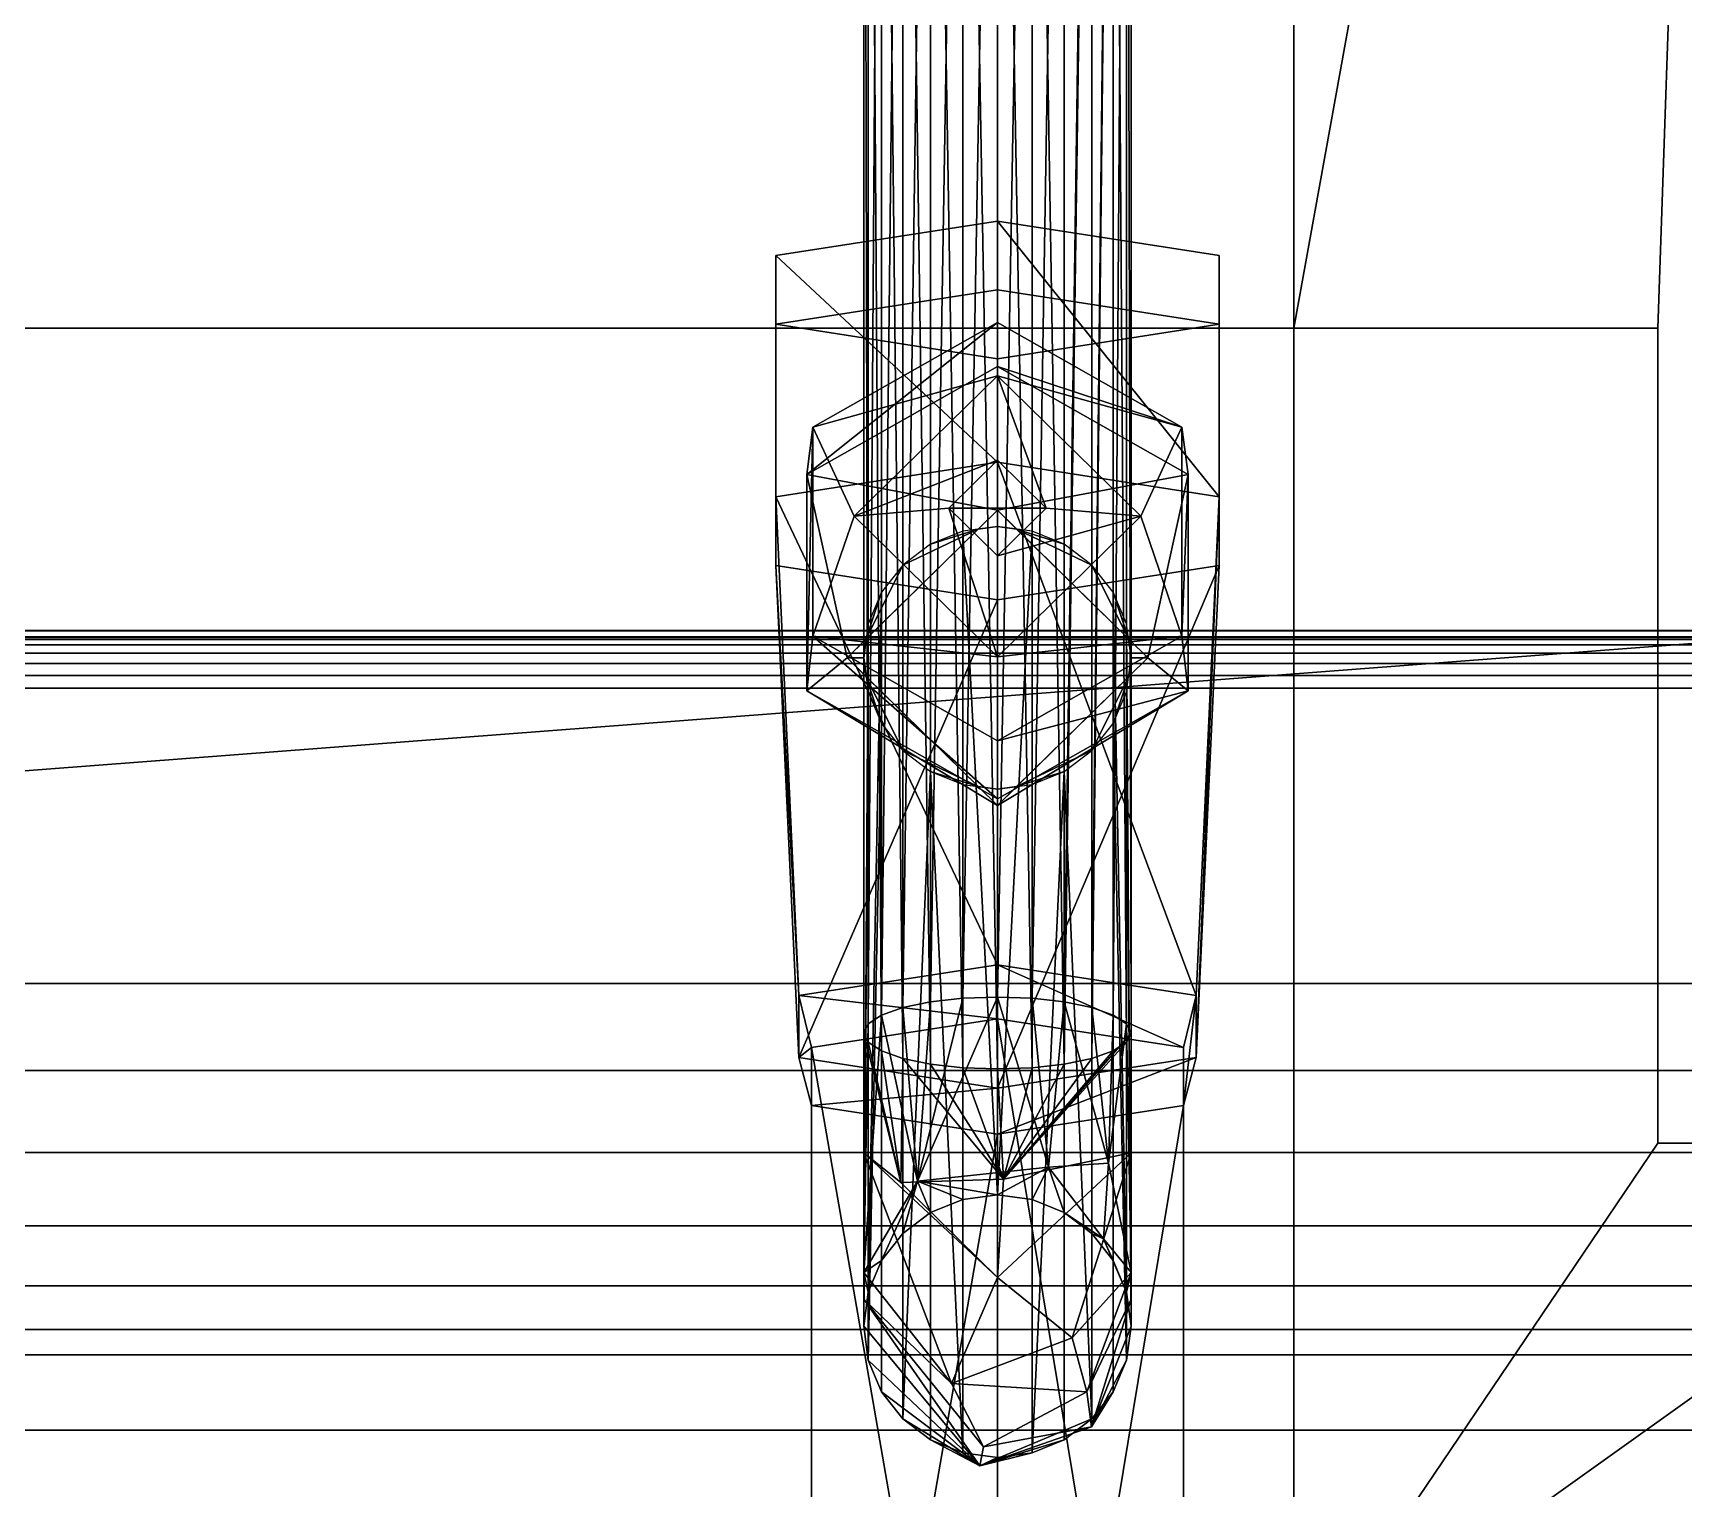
# Model space of a CAD drawing. Extents: x -1 to 344, y -669 to 1.
# Drawn here: x 268.15 to 316.29, y -601.83 to -559.37 of the extents above; entities that cross this region are included whole.
import ezdxf

# ---------------------------------------------------------------- set-up
doc = ezdxf.new("R2010")
doc.units = 0
for name, color, linetype in [('IQ_200_2D', 1, 'Continuous'), ('IQ_200_3D', 1, 'Continuous'), ('IQ_BLACK_3D', 250, 'Continuous')]:
    doc.layers.add(name, color=color, linetype=linetype)

msp = doc.modelspace()

# ---------------------------------------------------------------- linework, layer by layer
at = {"layer": 'IQ_200_2D', "transparency": 33554582}
msp.add_line((343, -576.82), (0, -576.82), dxfattribs=at)

# ---------------------------------------------------------------- meshes
at = {"layer": 'IQ_200_3D', "transparency": 33554582}
mesh = msp.add_polyface(dxfattribs=at)
corners = [(326.901, -576.798, 1361.021), (326.901, -120.903, 1407.885), (321.5, -120.903, 1407.885), (321.5, -576.798, 1361.021), (16.1, -120.903, 1407.885), (16.1, -576.798, 1361.021), (21.5, -576.798, 1361.021), (21.5, -120.903, 1407.885)]
mesh.append_faces([[corners[k] for k in face] for face in [(0, 1, 2, 3), (6, 7, 4, 5)]])
mesh = msp.add_polyface(dxfattribs=at)
corners = [(321.5, -128.486, 1361.021), (21.5, -128.486, 1361.021), (21.5, -576.798, 1361.021), (321.5, -576.798, 1361.021)]
mesh.append_faces([[corners[k] for k in face] for face in [(0, 1, 2, 3)]])
mesh = msp.add_polyface(dxfattribs=at)
corners = [(326.901, -600.123, 1226.902), (16.1, -600.123, 1226.902), (16.1, -444.588, 1226.902), (326.901, -444.588, 1226.902)]
mesh.append_faces([[corners[k] for k in face] for face in [(0, 1, 2, 3)]])
mesh = msp.add_polyface(dxfattribs=at)
corners = [(304.914, -465.63, 995.377), (38.086, -465.63, 995.377), (38.086, -567.978, 995.377), (304.914, -567.978, 995.377)]
mesh.append_faces([[corners[k] for k in face] for face in [(0, 1, 2, 3)]])
mesh = msp.add_polyface(dxfattribs=at)
corners = [(304.914, -567.978, 995.377), (304.914, -567.978, 996.977), (304.914, -465.63, 996.977), (304.914, -465.63, 995.377)]
mesh.append_faces([[corners[k] for k in face] for face in [(0, 1, 2, 3)]])
mesh = msp.add_polyface(dxfattribs=at)
corners = [(292.375, -531.588, 1159.79), (292.507, -531.316, 1158.817), (292.897, -531.063, 1157.912), (293.517, -530.846, 1157.134), (294.325, -530.679, 1156.537), (295.265, -530.574, 1156.161), (296.275, -530.539, 1156.033), (297.284, -530.574, 1156.161), (298.225, -530.679, 1156.537), (299.032, -530.846, 1157.134), (299.652, -531.063, 1157.912), (300.042, -531.316, 1158.817), (300.175, -531.588, 1159.79), (300.175, -588.536, 1143.88), (300.042, -588.264, 1142.908), (299.652, -588.011, 1142.002), (299.032, -587.794, 1141.224), (298.225, -587.627, 1140.627), (297.284, -587.522, 1140.252), (296.275, -587.486, 1140.124), (295.265, -587.522, 1140.252), (294.325, -587.627, 1140.627), (293.517, -587.794, 1141.224), (292.897, -588.011, 1142.002), (292.507, -588.264, 1142.908), (292.375, -588.536, 1143.88)]
mesh.append_faces([[corners[k] for k in face] for face in [(1, 24, 25, 0)]], dxfattribs={"vtx0": -1})
mesh.append_faces([[corners[k] for k in face] for face in [(15, 11, 14), (7, 19, 6), (9, 17, 8), (19, 7, 18), (22, 4, 21), (3, 23, 2), (20, 6, 19)]], dxfattribs={"vtx0": -1, "vtx1": -1})
mesh.append_faces([[corners[k] for k in face] for face in [(9, 16, 17), (8, 17, 18), (15, 10, 11), (5, 20, 21), (2, 23, 24), (21, 4, 5)]], dxfattribs={"vtx0": -1, "vtx2": -1})
mesh.append_faces([[corners[k] for k in face] for face in [(15, 16, 10), (7, 8, 18), (9, 10, 16), (22, 23, 3), (5, 6, 20), (1, 2, 24), (3, 4, 22)]], dxfattribs={"vtx1": -1, "vtx2": -1})
mesh.append_faces([[corners[k] for k in face] for face in [(12, 13, 14, 11)]], dxfattribs={"vtx2": -1})
mesh = msp.add_polyface(dxfattribs=at)
corners = [(300.175, -531.588, 1159.79), (300.042, -531.86, 1160.762), (299.652, -532.113, 1161.668), (299.032, -532.33, 1162.446), (298.225, -532.497, 1163.043), (297.284, -532.602, 1163.418), (296.275, -532.637, 1163.546), (295.265, -532.602, 1163.418), (294.325, -532.497, 1163.043), (293.517, -532.33, 1162.446), (292.897, -532.113, 1161.668), (292.507, -531.86, 1160.762), (292.375, -531.588, 1159.79), (292.375, -588.536, 1143.88), (292.507, -588.807, 1144.852), (292.897, -589.06, 1145.758), (293.517, -589.278, 1146.536), (294.325, -589.444, 1147.133), (295.265, -589.549, 1147.508), (296.275, -589.585, 1147.636), (297.284, -589.549, 1147.508), (298.225, -589.444, 1147.133), (299.032, -589.278, 1146.536), (299.652, -589.06, 1145.758), (300.042, -588.807, 1144.852), (300.175, -588.536, 1143.88)]
mesh.append_faces([[corners[k] for k in face] for face in [(1, 25, 0)]], dxfattribs={"vtx0": -1})
mesh.append_faces([[corners[k] for k in face] for face in [(15, 11, 14), (7, 19, 6), (9, 17, 8), (19, 7, 18), (3, 22, 2), (20, 6, 19)]], dxfattribs={"vtx0": -1, "vtx1": -1})
mesh.append_faces([[corners[k] for k in face] for face in [(10, 15, 16), (9, 16, 17), (15, 10, 11), (21, 4, 5)]], dxfattribs={"vtx0": -1, "vtx2": -1})
mesh.append_faces([[corners[k] for k in face] for face in [(17, 18, 8), (11, 12, 14), (7, 8, 18), (9, 10, 16), (21, 22, 3), (20, 21, 5), (24, 25, 1), (23, 24, 2), (22, 23, 2), (5, 6, 20), (1, 2, 24), (3, 4, 21)]], dxfattribs={"vtx1": -1, "vtx2": -1})
mesh.append_faces([[corners[k] for k in face] for face in [(12, 13, 14)]], dxfattribs={"vtx2": -1})
mesh = msp.add_polyface(dxfattribs=at)
corners = [(38.086, -602.51, 996.977), (304.914, -602.51, 996.977), (304.914, -567.978, 996.977), (38.086, -567.978, 996.977)]
mesh.append_faces([[corners[k] for k in face] for face in [(0, 1, 2, 3)]])
mesh = msp.add_polyface(dxfattribs=at)
corners = [(38.086, -567.978, 995.377), (38.086, -567.978, 996.977), (304.914, -567.978, 996.977), (304.914, -567.978, 995.377)]
mesh.append_faces([[corners[k] for k in face] for face in [(0, 1, 2, 3)]])
mesh = msp.add_polyface(dxfattribs=at)
corners = [(296.275, -567.819, 1012.027), (290.894, -570.868, 1011.435), (290.894, -576.967, 1010.249), (296.275, -580.017, 1009.656), (296.275, -581.704, 1017.241), (290.713, -578.552, 1017.854), (290.713, -572.248, 1019.079), (296.275, -569.096, 1019.692)]
mesh.append_faces([[corners[k] for k in face] for face in [(6, 1, 5)]], dxfattribs={"vtx0": -1, "vtx1": -1})
mesh.append_faces([[corners[k] for k in face] for face in [(5, 1, 2)]], dxfattribs={"vtx0": -1, "vtx2": -1})
mesh.append_faces([[corners[k] for k in face] for face in [(4, 5, 2), (0, 1, 6)]], dxfattribs={"vtx1": -1, "vtx2": -1})
mesh.append_faces([[corners[k] for k in face] for face in [(2, 3, 4), (6, 7, 0)]], dxfattribs={"vtx2": -1})
mesh = msp.add_polyface(dxfattribs=at)
corners = [(296.275, -569.366, 1009.32), (292.097, -573.467, 1008.523), (296.275, -577.568, 1007.726), (296.275, -580.017, 1009.656), (290.894, -576.967, 1010.249), (290.894, -570.868, 1011.435), (296.275, -567.819, 1012.027)]
mesh.append_faces([[corners[k] for k in face] for face in [(2, 4, 1), (5, 1, 4)]], dxfattribs={"vtx0": -1, "vtx1": -1})
mesh.append_faces([[corners[k] for k in face] for face in [(0, 1, 5)]], dxfattribs={"vtx1": -1, "vtx2": -1})
mesh.append_faces([[corners[k] for k in face] for face in [(2, 3, 4), (5, 6, 0)]], dxfattribs={"vtx2": -1})
mesh = msp.add_polyface(dxfattribs=at)
corners = [(296.275, -577.568, 1007.726), (300.452, -573.467, 1008.523), (296.275, -569.366, 1009.32), (296.275, -567.819, 1012.027), (301.655, -570.868, 1011.435), (301.655, -576.967, 1010.249), (296.275, -580.017, 1009.656)]
mesh.append_faces([[corners[k] for k in face] for face in [(2, 4, 1), (5, 1, 4)]], dxfattribs={"vtx0": -1, "vtx1": -1})
mesh.append_faces([[corners[k] for k in face] for face in [(0, 1, 5)]], dxfattribs={"vtx1": -1, "vtx2": -1})
mesh.append_faces([[corners[k] for k in face] for face in [(2, 3, 4), (5, 6, 0)]], dxfattribs={"vtx2": -1})
mesh = msp.add_polyface(dxfattribs=at)
corners = [(296.275, -580.017, 1009.656), (301.655, -576.967, 1010.249), (301.655, -570.868, 1011.435), (296.275, -567.819, 1012.027), (296.275, -569.096, 1019.692), (301.836, -572.248, 1019.079), (301.836, -578.552, 1017.854), (296.275, -581.704, 1017.241)]
mesh.append_faces([[corners[k] for k in face] for face in [(6, 1, 5)]], dxfattribs={"vtx0": -1, "vtx1": -1})
mesh.append_faces([[corners[k] for k in face] for face in [(5, 1, 2)]], dxfattribs={"vtx0": -1, "vtx2": -1})
mesh.append_faces([[corners[k] for k in face] for face in [(4, 5, 2), (0, 1, 6)]], dxfattribs={"vtx1": -1, "vtx2": -1})
mesh.append_faces([[corners[k] for k in face] for face in [(2, 3, 4), (6, 7, 0)]], dxfattribs={"vtx2": -1})
mesh = msp.add_polyface(dxfattribs=at)
corners = [(296.275, -569.096, 1019.692), (290.713, -572.248, 1019.079), (290.713, -578.552, 1017.854), (296.275, -581.704, 1017.241), (296.275, -581.9, 1028.917), (291.888, -577.594, 1029.754), (296.275, -573.288, 1030.591)]
mesh.append_faces([[corners[k] for k in face] for face in [(4, 2, 3)]], dxfattribs={"vtx0": -1})
mesh.append_faces([[corners[k] for k in face] for face in [(2, 4, 5), (5, 1, 2)]], dxfattribs={"vtx0": -1, "vtx2": -1})
mesh.append_faces([[corners[k] for k in face] for face in [(0, 1, 6)]], dxfattribs={"vtx1": -1})
mesh.append_faces([[corners[k] for k in face] for face in [(5, 6, 1)]], dxfattribs={"vtx1": -1, "vtx2": -1})
mesh = msp.add_polyface(dxfattribs=at)
corners = [(296.275, -571.834, 1007.557), (294.856, -573.227, 1007.286), (296.275, -574.619, 1007.015), (296.275, -577.568, 1007.726), (292.097, -573.467, 1008.523), (296.275, -569.366, 1009.32)]
mesh.append_faces([[corners[k] for k in face] for face in [(1, 3, 4), (4, 0, 1)]], dxfattribs={"vtx0": -1, "vtx2": -1})
mesh.append_faces([[corners[k] for k in face] for face in [(2, 3, 1)]], dxfattribs={"vtx1": -1})
mesh.append_faces([[corners[k] for k in face] for face in [(4, 5, 0)]], dxfattribs={"vtx2": -1})
mesh = msp.add_polyface(dxfattribs=at)
corners = [(296.275, -581.704, 1017.241), (301.836, -578.552, 1017.854), (301.836, -572.248, 1019.079), (296.275, -569.096, 1019.692), (296.275, -573.288, 1030.591), (300.661, -577.594, 1029.754), (296.275, -581.9, 1028.917)]
mesh.append_faces([[corners[k] for k in face] for face in [(4, 2, 3)]], dxfattribs={"vtx0": -1})
mesh.append_faces([[corners[k] for k in face] for face in [(2, 4, 5), (5, 1, 2)]], dxfattribs={"vtx0": -1, "vtx2": -1})
mesh.append_faces([[corners[k] for k in face] for face in [(0, 1, 6)]], dxfattribs={"vtx1": -1})
mesh.append_faces([[corners[k] for k in face] for face in [(5, 6, 1)]], dxfattribs={"vtx1": -1, "vtx2": -1})
mesh = msp.add_polyface(dxfattribs=at)
corners = [(296.275, -574.619, 1007.015), (297.693, -573.227, 1007.286), (296.275, -571.834, 1007.557), (296.275, -569.366, 1009.32), (300.452, -573.467, 1008.523), (296.275, -577.568, 1007.726)]
mesh.append_faces([[corners[k] for k in face] for face in [(1, 3, 4), (4, 0, 1)]], dxfattribs={"vtx0": -1, "vtx2": -1})
mesh.append_faces([[corners[k] for k in face] for face in [(2, 3, 1)]], dxfattribs={"vtx1": -1})
mesh.append_faces([[corners[k] for k in face] for face in [(4, 5, 0)]], dxfattribs={"vtx2": -1})
mesh = msp.add_polyface(dxfattribs=at)
corners = [(296.275, -571.834, 1007.557), (296.275, -573.227, 1007.286), (296.275, -574.619, 1007.015), (294.856, -573.227, 1007.286)]
mesh.append_faces([[corners[k] for k in face] for face in [(2, 3, 1), (0, 1, 3)]], dxfattribs={"vtx1": -1})
mesh = msp.add_polyface(dxfattribs=at)
corners = [(296.275, -573.227, 1007.286), (296.275, -571.834, 1007.557), (297.693, -573.227, 1007.286), (296.275, -574.619, 1007.015)]
mesh.append_faces([[corners[k] for k in face] for face in [(3, 0, 2), (1, 2, 0)]], dxfattribs={"vtx1": -1})
mesh = msp.add_polyface(dxfattribs=at)
corners = [(296.275, -573.288, 1030.591), (291.888, -577.594, 1029.754), (296.275, -581.9, 1028.917), (296.275, -581.422, 1029.01), (295.265, -581.292, 1029.035), (294.325, -580.909, 1029.109), (293.517, -580.301, 1029.228), (292.897, -579.508, 1029.382), (292.507, -578.585, 1029.561), (292.375, -577.594, 1029.754), (292.507, -576.603, 1029.946), (292.897, -575.68, 1030.126), (293.517, -574.887, 1030.28), (294.325, -574.279, 1030.398), (295.265, -573.896, 1030.473), (296.275, -573.766, 1030.498), (295.714, -581.35, 1029.024), (292.448, -578.144, 1029.647), (292.448, -577.044, 1029.861), (295.714, -573.838, 1030.484)]
mesh.append_faces([[corners[k] for k in face] for face in [(19, 15, 0), (16, 2, 3)]])
mesh.append_faces([[corners[k] for k in face] for face in [(7, 17, 8), (1, 9, 18)]], dxfattribs={"vtx0": -1})
mesh.append_faces([[corners[k] for k in face] for face in [(11, 18, 12), (12, 19, 13)]], dxfattribs={"vtx0": -1, "vtx1": -1})
mesh.append_faces([[corners[k] for k in face] for face in [(17, 7, 6), (12, 18, 19)]], dxfattribs={"vtx0": -1, "vtx2": -1})
mesh.append_faces([[corners[k] for k in face] for face in [(17, 9, 1), (10, 18, 11)]], dxfattribs={"vtx1": -1})
mesh.append_faces([[corners[k] for k in face] for face in [(6, 5, 16), (16, 17, 6)]], dxfattribs={"vtx1": -1, "vtx2": -1})
mesh.append_faces([[corners[k] for k in face] for face in [(5, 4, 16), (19, 14, 13)]], dxfattribs={"vtx2": -1})
mesh = msp.add_polyface(dxfattribs=at)
corners = [(296.275, -581.9, 1028.917), (300.661, -577.594, 1029.754), (296.275, -573.288, 1030.591), (296.275, -573.766, 1030.498), (297.284, -573.896, 1030.473), (298.225, -574.279, 1030.398), (299.032, -574.887, 1030.28), (299.652, -575.68, 1030.126), (300.042, -576.603, 1029.946), (300.175, -577.594, 1029.754), (300.042, -578.585, 1029.561), (299.652, -579.508, 1029.382), (299.032, -580.301, 1029.228), (298.225, -580.909, 1029.109), (297.284, -581.292, 1029.035), (296.275, -581.422, 1029.01), (296.835, -573.838, 1030.484), (300.101, -577.044, 1029.861), (300.101, -578.144, 1029.647), (296.835, -581.35, 1029.024)]
mesh.append_faces([[corners[k] for k in face] for face in [(16, 2, 3), (19, 15, 0)]])
mesh.append_faces([[corners[k] for k in face] for face in [(1, 9, 18), (13, 19, 14), (7, 17, 8)]], dxfattribs={"vtx0": -1})
mesh.append_faces([[corners[k] for k in face] for face in [(11, 18, 12), (12, 19, 13), (17, 6, 16), (5, 16, 6), (6, 17, 7)]], dxfattribs={"vtx0": -1, "vtx1": -1})
mesh.append_faces([[corners[k] for k in face] for face in [(12, 18, 19)]], dxfattribs={"vtx0": -1, "vtx2": -1})
mesh.append_faces([[corners[k] for k in face] for face in [(17, 9, 1), (10, 18, 11)]], dxfattribs={"vtx1": -1})
mesh.append_faces([[corners[k] for k in face] for face in [(5, 4, 16)]], dxfattribs={"vtx2": -1})
mesh = msp.add_polyface(dxfattribs=at)
corners = [(292.375, -597.086, 1130.033), (292.507, -596.095, 1130.225), (292.897, -595.172, 1130.405), (293.517, -594.379, 1130.559), (294.325, -593.771, 1130.677), (295.265, -593.388, 1130.751), (296.275, -593.258, 1130.777), (297.284, -593.388, 1130.751), (298.225, -593.771, 1130.677), (299.032, -594.379, 1130.559), (299.652, -595.172, 1130.405), (300.042, -596.095, 1130.225), (300.175, -597.086, 1130.033), (300.175, -577.594, 1029.754), (300.042, -576.603, 1029.946), (299.652, -575.68, 1030.126), (299.032, -574.887, 1030.28), (298.225, -574.279, 1030.398), (297.284, -573.896, 1030.473), (296.275, -573.766, 1030.498), (295.265, -573.896, 1030.473), (294.325, -574.279, 1030.398), (293.517, -574.887, 1030.28), (292.897, -575.68, 1030.126), (292.507, -576.603, 1029.946), (292.375, -577.594, 1029.754)]
mesh.append_faces([[corners[k] for k in face] for face in [(20, 6, 19)]], dxfattribs={"vtx0": -1, "vtx1": -1})
mesh.append_faces([[corners[k] for k in face] for face in [(9, 16, 17, 8), (10, 15, 16, 9), (15, 10, 11), (6, 18, 19), (18, 6, 7), (5, 20, 21, 4), (20, 5, 6), (24, 0, 1)]], dxfattribs={"vtx0": -1, "vtx2": -1})
mesh.append_faces([[corners[k] for k in face] for face in [(13, 14, 12)]], dxfattribs={"vtx1": -1})
mesh.append_faces([[corners[k] for k in face] for face in [(14, 15, 11), (11, 12, 14), (23, 24, 1), (1, 2, 23)]], dxfattribs={"vtx1": -1, "vtx2": -1})
mesh.append_faces([[corners[k] for k in face] for face in [(17, 18, 7, 8), (21, 22, 3, 4), (22, 23, 2, 3)]], dxfattribs={"vtx1": -1, "vtx3": -1})
mesh.append_faces([[corners[k] for k in face] for face in [(24, 25, 0)]], dxfattribs={"vtx2": -1})
mesh = msp.add_polyface(dxfattribs=at)
corners = [(0, -578.478, 1361.612), (343, -578.478, 1361.612), (342.996, -578.109, 1361.566), (342.984, -577.762, 1361.43), (342.965, -577.459, 1361.213), (342.94, -577.219, 1360.928), (342.91, -577.057, 1360.592), (342.878, -576.983, 1360.227), (342.845, -577, 1359.855), (0.155, -577, 1359.855), (0.122, -576.983, 1360.227), (0.09, -577.057, 1360.592), (0.06, -577.219, 1360.928), (0.035, -577.459, 1361.213), (0.016, -577.762, 1361.43), (0.004, -578.109, 1361.566)]
mesh.append_faces([[corners[k] for k in face] for face in [(2, 15, 0, 1)]], dxfattribs={"vtx0": -1})
mesh.append_faces([[corners[k] for k in face] for face in [(7, 10, 11, 6), (6, 11, 12, 5), (5, 12, 13, 4), (4, 13, 14, 3), (3, 14, 15, 2)]], dxfattribs={"vtx0": -1, "vtx2": -1})
mesh.append_faces([[corners[k] for k in face] for face in [(8, 9, 10, 7)]], dxfattribs={"vtx2": -1})
mesh = msp.add_polyface(dxfattribs=at)
corners = [(11.897, -600.123, 1226.902), (0.155, -577, 1359.855), (342.845, -577, 1359.855), (331.103, -600.123, 1226.902)]
mesh.append_faces([[corners[k] for k in face] for face in [(0, 1, 2, 3)]])
mesh = msp.add_polyface(dxfattribs=at)
corners = [(326.901, -600.123, 1226.902), (326.901, -576.798, 1361.021), (321.5, -576.798, 1361.021), (21.5, -576.798, 1361.021), (16.1, -576.798, 1361.021), (16.1, -600.123, 1226.902)]
mesh.append_faces([[corners[k] for k in face] for face in [(0, 1, 2, 5), (3, 4, 5, 2)]], dxfattribs={"vtx2": -1})
mesh = msp.add_polyface(dxfattribs=at)
corners = [(300.175, -597.086, 1130.033), (300.042, -598.077, 1129.84), (299.652, -599, 1129.661), (299.032, -599.793, 1129.506), (298.225, -600.402, 1129.388), (297.284, -600.784, 1129.314), (296.275, -600.915, 1129.289), (295.265, -600.784, 1129.314), (294.325, -600.402, 1129.388), (293.517, -599.793, 1129.506), (292.897, -599, 1129.661), (292.507, -598.077, 1129.84), (292.375, -597.086, 1130.033), (292.375, -577.594, 1029.754), (292.507, -578.585, 1029.561), (292.897, -579.508, 1029.382), (293.517, -580.301, 1029.228), (294.325, -580.909, 1029.109), (295.265, -581.292, 1029.035), (296.275, -581.422, 1029.01), (297.284, -581.292, 1029.035), (298.225, -580.909, 1029.109), (299.032, -580.301, 1029.228), (299.652, -579.508, 1029.382), (300.042, -578.585, 1029.561), (300.175, -577.594, 1029.754)]
mesh.append_faces([[corners[k] for k in face] for face in [(9, 17, 8)]], dxfattribs={"vtx0": -1, "vtx1": -1})
mesh.append_faces([[corners[k] for k in face] for face in [(10, 15, 16, 9), (15, 10, 11), (20, 5, 6, 19), (21, 4, 5), (21, 3, 4), (24, 0, 1)]], dxfattribs={"vtx0": -1, "vtx2": -1})
mesh.append_faces([[corners[k] for k in face] for face in [(13, 14, 12)]], dxfattribs={"vtx1": -1})
mesh.append_faces([[corners[k] for k in face] for face in [(14, 15, 11), (17, 18, 7), (16, 17, 9), (11, 12, 14), (7, 8, 17), (21, 22, 3), (20, 21, 5), (23, 24, 1), (1, 2, 23)]], dxfattribs={"vtx1": -1, "vtx2": -1})
mesh.append_faces([[corners[k] for k in face] for face in [(18, 19, 6, 7), (22, 23, 2, 3)]], dxfattribs={"vtx1": -1, "vtx3": -1})
mesh.append_faces([[corners[k] for k in face] for face in [(24, 25, 0)]], dxfattribs={"vtx2": -1})
mesh = msp.add_polyface(dxfattribs=at)
corners = [(0, -578.478, 1361.612), (0, -587.088, 1361.612), (343, -587.088, 1361.612), (343, -578.478, 1361.612)]
mesh.append_faces([[corners[k] for k in face] for face in [(0, 1, 2, 3)]])
mesh = msp.add_polyface(dxfattribs=at)
corners = [(343, -587.088, 1361.612), (0, -587.088, 1361.612), (0.026, -589.625, 1361.316), (0.103, -592.024, 1360.442), (0.227, -594.158, 1359.039), (0.391, -595.911, 1357.182), (0.587, -597.188, 1354.97), (0.803, -597.921, 1352.524), (342.197, -597.921, 1352.524), (342.413, -597.188, 1354.97), (342.609, -595.911, 1357.182), (342.773, -594.158, 1359.039), (342.897, -592.024, 1360.442), (342.974, -589.625, 1361.316)]
mesh.append_faces([[corners[k] for k in face] for face in [(9, 6, 7, 8)]], dxfattribs={"vtx0": -1})
mesh.append_faces([[corners[k] for k in face] for face in [(13, 2, 3, 12), (4, 11, 12, 3), (10, 5, 6, 9), (5, 10, 11, 4)]], dxfattribs={"vtx0": -1, "vtx2": -1})
mesh.append_faces([[corners[k] for k in face] for face in [(0, 1, 2, 13)]], dxfattribs={"vtx2": -1})
mesh = msp.add_polyface(dxfattribs=at)
corners = [(292.375, -588.536, 1143.88), (292.507, -588.264, 1142.908), (292.897, -588.011, 1142.002), (293.517, -587.794, 1141.224), (294.325, -587.627, 1140.627), (295.265, -587.522, 1140.252), (296.275, -587.486, 1140.124), (297.284, -587.522, 1140.252), (298.225, -587.627, 1140.627), (299.032, -587.794, 1141.224), (299.652, -588.011, 1142.002), (300.042, -588.264, 1142.908), (300.175, -588.536, 1143.88), (300.175, -595.517, 1138.627), (300.175, -597.086, 1130.033), (300.042, -596.095, 1130.225), (299.652, -595.172, 1130.405), (299.032, -594.379, 1130.559), (298.225, -593.771, 1130.677), (297.284, -593.388, 1130.751), (296.275, -593.258, 1130.777), (295.265, -593.388, 1130.751), (294.325, -593.771, 1130.677), (293.517, -594.379, 1130.559), (292.897, -595.172, 1130.405), (292.507, -596.095, 1130.225), (292.375, -597.086, 1130.033), (292.375, -595.517, 1138.627), (297.767, -592.451, 1136.734), (293.941, -592.858, 1136.985), (299.517, -592.328, 1139.207), (299.369, -594.538, 1135.051)]
mesh.append_faces([[corners[k] for k in face] for face in [(15, 13, 14)]], dxfattribs={"vtx0": -1})
mesh.append_faces([[corners[k] for k in face] for face in [(20, 28, 19), (8, 28, 7), (7, 28, 6), (9, 30, 8), (22, 29, 21)]], dxfattribs={"vtx0": -1, "vtx1": -1})
mesh.append_faces([[corners[k] for k in face] for face in [(30, 28, 8), (13, 31, 30), (30, 11, 13), (28, 29, 6), (31, 18, 28), (29, 27, 2), (13, 15, 31), (28, 30, 31), (28, 20, 29), (29, 24, 27)]], dxfattribs={"vtx0": -1, "vtx1": -1, "vtx2": -1})
mesh.append_faces([[corners[k] for k in face] for face in [(30, 10, 11), (30, 9, 10), (29, 4, 5), (27, 1, 2), (29, 5, 6), (31, 16, 17), (28, 18, 19), (31, 15, 16), (31, 17, 18), (29, 20, 21)]], dxfattribs={"vtx0": -1, "vtx2": -1})
mesh.append_faces([[corners[k] for k in face] for face in [(0, 1, 27), (26, 27, 25)]], dxfattribs={"vtx1": -1})
mesh.append_faces([[corners[k] for k in face] for face in [(2, 3, 29), (3, 4, 29), (22, 23, 29), (23, 24, 29), (24, 25, 27)]], dxfattribs={"vtx1": -1, "vtx2": -1})
mesh.append_faces([[corners[k] for k in face] for face in [(11, 12, 13)]], dxfattribs={"vtx2": -1})
mesh = msp.add_polyface(dxfattribs=at)
corners = [(300.175, -588.536, 1143.88), (300.042, -588.807, 1144.852), (299.652, -589.06, 1145.758), (299.032, -589.278, 1146.536), (298.225, -589.444, 1147.133), (297.284, -589.549, 1147.508), (296.275, -589.585, 1147.636), (295.265, -589.549, 1147.508), (294.325, -589.444, 1147.133), (293.517, -589.278, 1146.536), (292.897, -589.06, 1145.758), (292.507, -588.807, 1144.852), (292.375, -588.536, 1143.88), (292.375, -595.517, 1138.627), (292.375, -597.086, 1130.033), (292.507, -598.077, 1129.84), (292.897, -599, 1129.661), (293.517, -599.793, 1129.506), (294.325, -600.402, 1129.388), (295.265, -600.784, 1129.314), (296.275, -600.915, 1129.289), (297.284, -600.784, 1129.314), (298.225, -600.402, 1129.388), (299.032, -599.793, 1129.506), (299.652, -599, 1129.661), (300.042, -598.077, 1129.84), (300.175, -597.086, 1130.033), (300.175, -595.517, 1138.627), (296.275, -595.669, 1144.382), (295.868, -600.603, 1136.583), (296.454, -592.802, 1146.34), (295.76, -601.159, 1132.969), (300.175, -596.302, 1134.33), (299.016, -600.024, 1133.616), (292.375, -592.026, 1141.253), (293.456, -592.899, 1144.905), (298.884, -599.002, 1138.188), (294.934, -598.759, 1140.345), (298.456, -597.428, 1141.548), (300.175, -592.026, 1141.253), (292.375, -596.302, 1134.33)]
mesh.append_faces([[corners[k] for k in face] for face in [(8, 30, 7), (12, 35, 11), (11, 35, 10), (7, 30, 6), (3, 30, 2), (1, 30, 0), (21, 31, 20), (34, 35, 12), (15, 31, 14), (18, 31, 17), (0, 30, 39)]], dxfattribs={"vtx0": -1, "vtx1": -1})
mesh.append_faces([[corners[k] for k in face] for face in [(35, 34, 28), (39, 28, 38), (37, 40, 29), (37, 29, 36), (38, 36, 27), (34, 37, 28), (28, 37, 38), (40, 31, 29), (33, 29, 31), (33, 32, 36), (31, 23, 33), (36, 38, 37), (35, 30, 9), (28, 30, 35), (33, 36, 29), (30, 28, 39)]], dxfattribs={"vtx0": -1, "vtx1": -1, "vtx2": -1})
mesh.append_faces([[corners[k] for k in face] for face in [(30, 4, 5), (30, 3, 4), (38, 27, 39), (31, 15, 16), (31, 16, 17), (31, 22, 23), (33, 25, 26), (31, 21, 22), (37, 13, 40), (36, 32, 27)]], dxfattribs={"vtx0": -1, "vtx2": -1})
mesh.append_faces([[corners[k] for k in face] for face in [(8, 9, 30), (5, 6, 30), (40, 14, 31), (19, 20, 31), (9, 10, 35), (1, 2, 30), (23, 24, 33), (18, 19, 31), (26, 32, 33), (24, 25, 33), (34, 13, 37)]], dxfattribs={"vtx1": -1, "vtx2": -1})
mesh = msp.add_polyface(dxfattribs=at)
corners = [(0.803, -597.921, 1352.524), (10.757, -617.811, 1239.813), (332.243, -617.811, 1239.813), (342.197, -597.921, 1352.524)]
mesh.append_faces([[corners[k] for k in face] for face in [(0, 1, 2, 3)]])
mesh = msp.add_polyface(dxfattribs=at)
corners = [(11.897, -606.978, 1226.902), (11.897, -600.123, 1226.902), (331.103, -600.123, 1226.902), (331.103, -606.978, 1226.902)]
mesh.append_faces([[corners[k] for k in face] for face in [(0, 1, 2, 3)]])
at = {"layer": 'IQ_BLACK_3D', "transparency": 33554582}
mesh = msp.add_polyface(dxfattribs=at)
corners = [(16.1, -591.752, 924.5), (16.1, -235.553, 924.5), (326.901, -235.553, 924.5), (326.901, -591.752, 924.5), (315.536, -591.752, 924.5), (315.536, -567.978, 924.5), (27.464, -567.978, 924.5), (27.464, -591.752, 924.5)]
mesh.append_faces([[corners[k] for k in face] for face in [(1, 2, 5, 6)]], dxfattribs={"vtx1": -1, "vtx3": -1})
mesh.append_faces([[corners[k] for k in face] for face in [(3, 4, 5, 2)]], dxfattribs={"vtx2": -1})
mesh.append_faces([[corners[k] for k in face] for face in [(6, 7, 0, 1)]], dxfattribs={"vtx3": -1})
mesh = msp.add_polyface(dxfattribs=at)
corners = [(38.086, -567.978, 996.977), (38.086, -465.63, 996.977), (304.914, -465.63, 996.977), (304.914, -567.978, 996.977), (304.914, -602.51, 996.977), (326.901, -602.51, 996.977), (326.901, -446.317, 996.977), (16.1, -446.317, 996.977), (16.1, -602.51, 996.977), (38.086, -602.51, 996.977)]
mesh.append_faces([[corners[k] for k in face] for face in [(1, 7, 0)]], dxfattribs={"vtx0": -1, "vtx1": -1})
mesh.append_faces([[corners[k] for k in face] for face in [(6, 2, 3), (2, 6, 7, 1)]], dxfattribs={"vtx0": -1, "vtx2": -1})
mesh.append_faces([[corners[k] for k in face] for face in [(8, 9, 0, 7)]], dxfattribs={"vtx2": -1})
mesh.append_faces([[corners[k] for k in face] for face in [(3, 4, 5, 6)]], dxfattribs={"vtx3": -1})
mesh = msp.add_polyface(dxfattribs=at)
corners = [(296.275, -564.855, 1142.47), (289.813, -565.859, 1146.062), (289.813, -567.867, 1153.248), (296.275, -568.87, 1156.841), (296.275, -566.863, 1149.655)]
mesh.append_faces([[corners[k] for k in face] for face in [(4, 2, 3)]], dxfattribs={"vtx0": -1})
mesh.append_faces([[corners[k] for k in face] for face in [(4, 0, 1, 2)]], dxfattribs={"vtx3": -1})
mesh = msp.add_polyface(dxfattribs=at)
corners = [(296.275, -571.892, 1140.504), (289.813, -572.896, 1144.097), (289.813, -574.904, 1151.282), (296.275, -575.907, 1154.875), (296.275, -568.87, 1156.841), (289.813, -567.867, 1153.248), (289.813, -565.859, 1146.062), (296.275, -564.855, 1142.47)]
mesh.append_faces([[corners[k] for k in face] for face in [(4, 5, 2, 3)]], dxfattribs={"vtx1": -1})
mesh.append_faces([[corners[k] for k in face] for face in [(0, 1, 6)]], dxfattribs={"vtx1": -1, "vtx2": -1})
mesh.append_faces([[corners[k] for k in face] for face in [(1, 2, 5, 6)]], dxfattribs={"vtx1": -1, "vtx3": -1})
mesh.append_faces([[corners[k] for k in face] for face in [(6, 7, 0)]], dxfattribs={"vtx2": -1})
mesh = msp.add_polyface(dxfattribs=at)
corners = [(296.275, -568.87, 1156.841), (302.736, -567.867, 1153.248), (302.736, -565.859, 1146.062), (296.275, -564.855, 1142.47), (296.275, -566.863, 1149.655)]
mesh.append_faces([[corners[k] for k in face] for face in [(4, 0, 1), (2, 3, 4, 1)]], dxfattribs={"vtx2": -1})
mesh = msp.add_polyface(dxfattribs=at)
corners = [(296.275, -575.907, 1154.875), (302.736, -574.904, 1151.282), (302.736, -572.896, 1144.097), (296.275, -571.892, 1140.504), (296.275, -564.855, 1142.47), (302.736, -565.859, 1146.062), (302.736, -567.867, 1153.248), (296.275, -568.87, 1156.841)]
mesh.append_faces([[corners[k] for k in face] for face in [(4, 5, 2)]], dxfattribs={"vtx1": -1, "vtx2": -1})
mesh.append_faces([[corners[k] for k in face] for face in [(1, 2, 5, 6)]], dxfattribs={"vtx1": -1, "vtx3": -1})
mesh.append_faces([[corners[k] for k in face] for face in [(2, 3, 4)]], dxfattribs={"vtx2": -1})
mesh.append_faces([[corners[k] for k in face] for face in [(6, 7, 0, 1)]], dxfattribs={"vtx3": -1})
mesh = msp.add_polyface(dxfattribs=at)
corners = [(27.464, -567.978, 924.5), (315.536, -567.978, 924.5), (304.914, -567.978, 970.529), (38.086, -567.978, 970.529)]
mesh.append_faces([[corners[k] for k in face] for face in [(0, 1, 2, 3)]])
mesh = msp.add_polyface(dxfattribs=at)
corners = [(38.086, -607.462, 970.529), (38.086, -567.978, 970.529), (304.914, -567.978, 970.529), (304.914, -607.462, 970.529)]
mesh.append_faces([[corners[k] for k in face] for face in [(0, 1, 2, 3)]])
mesh = msp.add_polyface(dxfattribs=at)
corners = [(315.536, -567.978, 924.5), (315.536, -591.752, 924.5), (304.914, -607.462, 970.529), (304.914, -567.978, 970.529)]
mesh.append_faces([[corners[k] for k in face] for face in [(0, 1, 2, 3)]])
mesh = msp.add_polyface(dxfattribs=at)
corners = [(296.275, -586.548, 1137.214), (290.484, -587.447, 1140.433), (290.484, -589.246, 1146.873), (296.275, -590.146, 1150.093), (296.275, -575.907, 1154.875), (289.813, -574.904, 1151.282), (289.813, -572.896, 1144.097), (296.275, -571.892, 1140.504)]
mesh.append_faces([[corners[k] for k in face] for face in [(6, 1, 5)]], dxfattribs={"vtx0": -1, "vtx1": -1})
mesh.append_faces([[corners[k] for k in face] for face in [(5, 1, 2)]], dxfattribs={"vtx0": -1, "vtx2": -1})
mesh.append_faces([[corners[k] for k in face] for face in [(4, 5, 2), (0, 1, 6)]], dxfattribs={"vtx1": -1, "vtx2": -1})
mesh.append_faces([[corners[k] for k in face] for face in [(2, 3, 4), (6, 7, 0)]], dxfattribs={"vtx2": -1})
mesh = msp.add_polyface(dxfattribs=at)
corners = [(296.275, -590.146, 1150.093), (302.065, -589.246, 1146.873), (302.065, -587.447, 1140.433), (296.275, -586.548, 1137.214), (296.275, -571.892, 1140.504), (302.736, -572.896, 1144.097), (302.736, -574.904, 1151.282), (296.275, -575.907, 1154.875)]
mesh.append_faces([[corners[k] for k in face] for face in [(6, 1, 5)]], dxfattribs={"vtx0": -1, "vtx1": -1})
mesh.append_faces([[corners[k] for k in face] for face in [(5, 1, 2)]], dxfattribs={"vtx0": -1, "vtx2": -1})
mesh.append_faces([[corners[k] for k in face] for face in [(4, 5, 2), (0, 1, 6)]], dxfattribs={"vtx1": -1, "vtx2": -1})
mesh.append_faces([[corners[k] for k in face] for face in [(2, 3, 4), (6, 7, 0)]], dxfattribs={"vtx2": -1})
mesh = msp.add_polyface(dxfattribs=at)
corners = [(296.275, -588.12, 1137.214), (290.851, -588.962, 1140.23), (290.851, -590.647, 1146.262), (296.275, -591.49, 1149.278), (296.275, -590.146, 1150.093), (290.484, -589.246, 1146.873), (290.484, -587.447, 1140.433), (296.275, -586.548, 1137.214)]
mesh.append_faces([[corners[k] for k in face] for face in [(6, 1, 5)]], dxfattribs={"vtx0": -1, "vtx1": -1})
mesh.append_faces([[corners[k] for k in face] for face in [(5, 1, 2)]], dxfattribs={"vtx0": -1, "vtx2": -1})
mesh.append_faces([[corners[k] for k in face] for face in [(4, 5, 2), (0, 1, 6)]], dxfattribs={"vtx1": -1, "vtx2": -1})
mesh.append_faces([[corners[k] for k in face] for face in [(2, 3, 4), (6, 7, 0)]], dxfattribs={"vtx2": -1})
mesh = msp.add_polyface(dxfattribs=at)
corners = [(296.275, -591.49, 1149.278), (301.699, -590.647, 1146.262), (301.699, -588.962, 1140.23), (296.275, -588.12, 1137.214), (296.275, -586.548, 1137.214), (302.065, -587.447, 1140.433), (302.065, -589.246, 1146.873), (296.275, -590.146, 1150.093)]
mesh.append_faces([[corners[k] for k in face] for face in [(6, 1, 5)]], dxfattribs={"vtx0": -1, "vtx1": -1})
mesh.append_faces([[corners[k] for k in face] for face in [(5, 1, 2)]], dxfattribs={"vtx0": -1, "vtx2": -1})
mesh.append_faces([[corners[k] for k in face] for face in [(4, 5, 2), (0, 1, 6)]], dxfattribs={"vtx1": -1, "vtx2": -1})
mesh.append_faces([[corners[k] for k in face] for face in [(2, 3, 4), (6, 7, 0)]], dxfattribs={"vtx2": -1})
mesh = msp.add_polyface(dxfattribs=at)
corners = [(296.275, -620.185, 1128.255), (290.851, -621.028, 1131.271), (290.851, -622.713, 1137.304), (296.275, -623.556, 1140.32), (296.275, -591.49, 1149.278), (290.851, -590.647, 1146.262), (290.851, -588.962, 1140.23), (296.275, -588.12, 1137.214)]
mesh.append_faces([[corners[k] for k in face] for face in [(4, 5, 2), (0, 1, 6)]], dxfattribs={"vtx1": -1, "vtx2": -1})
mesh.append_faces([[corners[k] for k in face] for face in [(1, 2, 5, 6)]], dxfattribs={"vtx1": -1, "vtx3": -1})
mesh.append_faces([[corners[k] for k in face] for face in [(2, 3, 4), (6, 7, 0)]], dxfattribs={"vtx2": -1})
mesh = msp.add_polyface(dxfattribs=at)
corners = [(296.275, -623.556, 1140.32), (301.699, -622.713, 1137.304), (301.699, -621.028, 1131.271), (296.275, -620.185, 1128.255), (296.275, -588.12, 1137.214), (301.699, -588.962, 1140.23), (301.699, -590.647, 1146.262), (296.275, -591.49, 1149.278)]
mesh.append_faces([[corners[k] for k in face] for face in [(4, 5, 2), (0, 1, 6)]], dxfattribs={"vtx1": -1, "vtx2": -1})
mesh.append_faces([[corners[k] for k in face] for face in [(1, 2, 5, 6)]], dxfattribs={"vtx1": -1, "vtx3": -1})
mesh.append_faces([[corners[k] for k in face] for face in [(2, 3, 4), (6, 7, 0)]], dxfattribs={"vtx2": -1})
mesh = msp.add_polyface(dxfattribs=at)
corners = [(304.914, -607.462, 970.529), (315.536, -591.752, 924.5), (326.901, -591.752, 924.5), (326.901, -611.974, 983.747), (304.914, -611.974, 983.747)]
mesh.append_faces([[corners[k] for k in face] for face in [(2, 0, 1), (0, 3, 4)]], dxfattribs={"vtx0": -1})
mesh.append_faces([[corners[k] for k in face] for face in [(2, 3, 0)]], dxfattribs={"vtx1": -1, "vtx2": -1})

doc.saveas('drawing.dxf')
